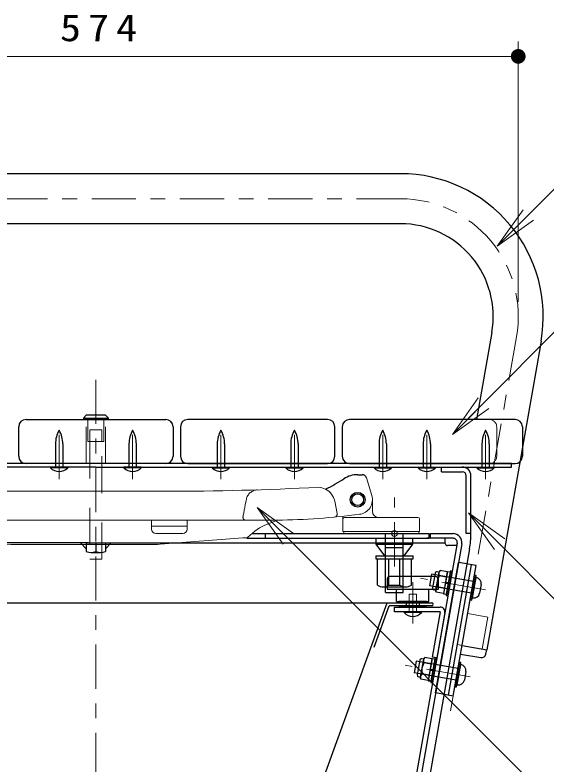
# Model space of a CAD drawing. Units: millimetres on the paper, scale 1:10. Extents: x -385 to 0, y -5 to 267.
# Drawn here: x -233 to -196.9, y 110.3 to 161.2 of the extents above; entities that cross this region are included whole.
import ezdxf

# ---------------------------------------------------------------- set-up
doc = ezdxf.new("R2010")
doc.units = ezdxf.units.MM
doc.linetypes.add('USER1', pattern=[4.5, 2.5, -2])
doc.linetypes.add('USER2', pattern=[6, 3, -1, 1, -1])
doc.layers.add('LY_1', color=7, linetype='Continuous', lineweight=13)
doc.styles.add('ＭＳ ゴシック', font='')
doc.styles.get('ＭＳ ゴシック').set_extended_font_data('MS Gothic')

# ---------------------------------------------------------------- blocks, each defined once
blk = doc.blocks.new('filled_dot')
at = {"color": 0, "linetype": 'Continuous', "lineweight": -2, "const_width": 1.25}
blk.add_lwpolyline([(-0.625, 0, 1), (0.625, 0, 1)], format="xyb", close=True, dxfattribs=at)

msp = doc.modelspace()

# ---------------------------------------------------------------- linework, layer by layer
at = {"layer": 'LY_1'}
for p, q in [((-198.813, 141.757), (-198.813, 159.431)), ((-256.246, 158.431), (-198.813, 158.431)), ((-200.25, 145.526), (-198.482, 148.001)), ((-200.25, 145.526), (-198.128, 147.648)), ((-197.775, 147.294), (-200.25, 145.526)), ((-203.291, 132.74), (-201.53, 135.22)), ((-203.291, 132.74), (-201.175, 134.868)), ((-200.821, 134.515), (-203.291, 132.74)), ((-209.133, 129.794), (-208.773, 128.596)), ((-250.899, 128.88), (-222.8, 128.88)), ((-211.287, 128.21), (-211.122, 127.364)), ((-208.73, 128.307), (-208.73, 127.507)), ((-214.797, 125.295), (-216.565, 127.77)), ((-216.565, 127.77), (-214.09, 126.002)), ((-216.565, 127.77), (-214.444, 125.648)), ((-200.428, 124.931), (-202.196, 127.406)), ((-202.196, 127.406), (-199.721, 125.638)), ((-202.196, 127.406), (-200.075, 125.285)), ((-215.978, 126.907), (-251.73, 126.907)), ((-223.742, 126.507), (-223.742, 126.907)), ((-221.323, 126.507), (-221.323, 126.907)), ((-215.198, 126.914), (-215.978, 126.907)), ((-210.73, 127.184), (-210.73, 127.007)), ((-210.73, 127.007), (-210.73, 126.157)), ((-208.33, 127.107), (-210.63, 127.107)), ((-205.63, 127.107), (-208.33, 127.107)), ((-205.53, 126.157), (-205.53, 127.007)), ((-221.323, 126.507), (-223.742, 126.507)), ((-223.742, 126.307), (-223.742, 126.507)), ((-221.323, 126.307), (-221.323, 126.507)), ((-221.623, 126.007), (-223.442, 126.007)), ((-210.73, 126.157), (-205.53, 126.157)), ((-210.68, 126.157), (-210.68, 126.007)), ((-210.68, 126.007), (-205.58, 126.007)), ((-205.58, 126.007), (-205.58, 126.157)), ((-217.53, 125.707), (-223.157, 125.284)), ((-217.53, 125.707), (-217.33, 125.707)), ((-223.905, 125.256), (-232.282, 125.256))]:
    msp.add_line(p, q, dxfattribs=at)
at = {"layer": 'LY_1', "lineweight": 25}
for p, q in [((-206.813, 150.457), (-248.246, 150.457)), ((-206.813, 147.057), (-248.246, 147.057)), ((-200.609, 139.663), (-201.651, 133.757)), ((-197.261, 139.073), (-200.956, 118.114)), ((-228.38, 133.857), (-228.18, 134.057)), ((-226.88, 134.057), (-228.18, 134.057)), ((-226.68, 133.857), (-226.88, 134.057)), ((-228.38, 133.857), (-226.68, 133.857)), ((-228.38, 133.857), (-228.38, 133.757)), ((-228.38, 133.757), (-226.68, 133.757)), ((-226.68, 133.757), (-226.68, 133.857)), ((-230.28, 132.093), (-230.28, 130.527)), ((-229.78, 132.093), (-229.78, 130.527)), ((-225.28, 132.093), (-225.28, 130.527)), ((-224.78, 132.093), (-224.78, 130.527)), ((-219.28, 132.093), (-219.28, 130.527)), ((-218.78, 132.093), (-218.78, 130.527)), ((-214.28, 132.093), (-214.28, 130.527)), ((-213.78, 132.093), (-213.78, 130.527)), ((-208.28, 132.093), (-208.28, 130.527)), ((-208.28, 132.093), (-208.28, 130.527)), ((-207.78, 132.093), (-207.78, 130.527)), ((-207.78, 132.093), (-207.78, 130.527)), ((-205.28, 132.093), (-205.28, 130.527)), ((-204.78, 132.093), (-204.78, 130.527)), ((-201.28, 132.093), (-201.28, 130.527)), ((-200.78, 132.093), (-200.78, 130.527)), ((-229.44, 130.527), (-230.62, 130.527)), ((-230.62, 130.527), (-230.62, 130.477)), ((-229.44, 130.477), (-230.62, 130.477)), ((-229.44, 130.527), (-229.44, 130.477)), ((-224.44, 130.527), (-225.62, 130.527)), ((-225.62, 130.527), (-225.62, 130.477)), ((-224.44, 130.477), (-225.62, 130.477)), ((-224.44, 130.527), (-224.44, 130.477)), ((-219.62, 130.527), (-218.44, 130.527)), ((-219.62, 130.527), (-219.62, 130.477)), ((-219.62, 130.477), (-218.44, 130.477)), ((-218.44, 130.527), (-218.44, 130.477)), ((-214.62, 130.527), (-213.44, 130.527)), ((-214.62, 130.527), (-214.62, 130.477)), ((-214.62, 130.477), (-213.44, 130.477)), ((-213.44, 130.527), (-213.44, 130.477)), ((-208.62, 130.527), (-207.44, 130.527)), ((-208.62, 130.527), (-208.62, 130.477)), ((-208.62, 130.527), (-207.44, 130.527)), ((-208.62, 130.527), (-208.62, 130.477)), ((-208.62, 130.477), (-207.44, 130.477)), ((-208.62, 130.477), (-207.44, 130.477)), ((-207.44, 130.527), (-207.44, 130.477)), ((-207.44, 130.527), (-207.44, 130.477)), ((-205.62, 130.527), (-204.44, 130.527)), ((-205.62, 130.527), (-205.62, 130.477)), ((-205.62, 130.477), (-204.44, 130.477)), ((-204.44, 130.527), (-204.44, 130.477)), ((-201.62, 130.527), (-200.44, 130.527)), ((-201.62, 130.527), (-201.62, 130.477)), ((-201.62, 130.477), (-200.44, 130.477)), ((-200.44, 130.527), (-200.44, 130.477)), ((-209.73, 130.007), (-209.421, 130.007)), ((-207.83, 122.007), (-207.83, 126.007)), ((-206.63, 122.007), (-206.63, 126.007)), ((-228.18, 124.967), (-228.58, 125.367)), ((-228.18, 125.367), (-226.88, 125.367)), ((-228.18, 125.367), (-228.18, 124.79)), ((-227.53, 125.367), (-227.53, 124.79)), ((-226.88, 124.967), (-226.48, 125.367)), ((-226.88, 125.367), (-226.88, 124.79)), ((-208.48, 125.287), (-208.48, 125.687)), ((-208.48, 125.687), (-205.98, 125.687)), ((-205.98, 125.287), (-205.98, 125.687)), ((-208.48, 125.287), (-205.98, 125.287)), ((-207.88, 124.487), (-208.48, 125.287)), ((-207.83, 125.057), (-206.63, 125.057)), ((-206.58, 124.487), (-205.98, 125.287)), ((-227.855, 124.717), (-227.205, 124.717)), ((-208.505, 124.487), (-205.955, 124.487)), ((-208.505, 124.487), (-208.505, 124.287)), ((-207.88, 124.487), (-206.58, 124.487)), ((-205.955, 124.287), (-205.955, 124.487)), ((-208.505, 124.287), (-205.955, 124.287)), ((-208.38, 122.49), (-208.38, 124.287)), ((-207.605, 122.49), (-207.605, 124.287)), ((-206.855, 122.49), (-206.855, 124.287)), ((-206.08, 122.49), (-206.08, 124.287)), ((-204.44, 115.175), (-202.877, 124.038)), ((-203.553, 115.018), (-201.991, 123.882)), ((-201.676, 123.826), (-202.877, 124.038)), ((-204.221, 123.386), (-204.438, 122.155)), ((-204.221, 123.386), (-204.334, 123.406)), ((-204.127, 123.497), (-204.221, 123.386)), ((-203.637, 123.411), (-204.127, 123.497)), ((-203.634, 123.43), (-203.901, 121.913)), ((-203.637, 123.411), (-203.898, 121.933)), ((-203.423, 123.474), (-203.718, 121.8)), ((-203.437, 123.395), (-203.704, 121.879)), ((-203.634, 123.43), (-203.437, 123.395)), ((-203.6, 121.779), (-203.305, 123.453)), ((-203.305, 123.453), (-203.423, 123.474)), ((-203.238, 114.963), (-201.676, 123.826)), ((-207.736, 122.882), (-207.736, 122.232)), ((-204.436, 123.082), (-207.536, 123.082)), ((-204.703, 123.243), (-204.842, 122.455)), ((-201.748, 122.722), (-204.703, 123.243)), ((-204.467, 123.313), (-204.644, 122.308)), ((-204.236, 122.232), (-204.236, 122.882)), ((-203.703, 123.041), (-204.193, 123.128)), ((-201.788, 123.186), (-202.084, 121.512)), ((-201.965, 121.491), (-201.67, 123.165)), ((-201.696, 123.017), (-201.939, 121.639)), ((-201.67, 123.165), (-201.788, 123.186)), ((-201.657, 123.01), (-201.696, 123.017)), ((-207.993, 122.387), (-206.468, 122.387)), ((-207.605, 122.49), (-206.855, 122.49)), ((-201.887, 121.934), (-204.842, 122.455)), ((-203.833, 122.302), (-204.323, 122.389)), ((-203.777, 122.619), (-203.571, 122.637)), ((-203.768, 122.672), (-203.561, 122.69)), ((-201.332, 122.547), (-201.437, 121.956)), ((-207.83, 122.007), (-206.63, 122.007)), ((-207.736, 122.232), (-204.236, 122.232)), ((-207.086, 121.382), (-207.086, 122.232)), ((-204.886, 121.382), (-204.886, 122.232)), ((-204.438, 122.155), (-204.551, 122.175)), ((-204.388, 122.019), (-204.438, 122.155)), ((-203.898, 121.933), (-204.388, 122.019)), ((-203.901, 121.913), (-203.704, 121.879)), ((-203.718, 121.8), (-203.6, 121.779)), ((-207.086, 121.382), (-204.886, 121.382)), ((-205.046, 121.382), (-206.926, 121.382)), ((-206.426, 121.382), (-206.426, 121.032)), ((-205.546, 121.382), (-205.546, 121.032)), ((-202.084, 121.512), (-201.965, 121.491)), ((-201.9, 121.632), (-201.939, 121.639)), ((-205.046, 121.032), (-206.926, 121.032)), ((-205.396, 120.687), (-206.576, 120.687)), ((-206.576, 120.687), (-206.576, 120.637)), ((-205.396, 120.637), (-206.576, 120.637)), ((-205.396, 120.687), (-205.396, 120.637)), ((-202.631, 118.41), (-200.956, 118.114)), ((-202.735, 117.819), (-201.356, 117.576)), ((-201.008, 117.819), (-200.956, 118.114)), ((-205.745, 117.334), (-205.884, 116.546)), ((-202.79, 116.813), (-205.745, 117.334)), ((-205.509, 117.404), (-205.686, 116.4)), ((-205.262, 117.477), (-205.479, 116.246)), ((-205.262, 117.477), (-205.376, 117.497)), ((-205.169, 117.588), (-205.262, 117.477)), ((-204.744, 117.133), (-205.234, 117.219)), ((-204.679, 117.502), (-205.169, 117.588)), ((-204.676, 117.521), (-204.943, 116.005)), ((-204.679, 117.502), (-204.94, 116.024)), ((-204.465, 117.565), (-204.76, 115.891)), ((-204.479, 117.487), (-204.746, 115.97)), ((-204.676, 117.521), (-204.479, 117.487)), ((-204.642, 115.87), (-204.347, 117.544)), ((-204.347, 117.544), (-204.465, 117.565)), ((-202.83, 117.277), (-203.125, 115.603)), ((-203.007, 115.582), (-202.712, 117.256)), ((-202.712, 117.256), (-202.83, 117.277)), ((-204.819, 116.71), (-204.613, 116.728)), ((-204.81, 116.763), (-204.603, 116.781)), ((-202.738, 117.108), (-202.981, 115.73)), ((-202.699, 117.102), (-202.738, 117.108)), ((-202.929, 116.025), (-205.884, 116.546)), ((-205.479, 116.246), (-205.593, 116.266)), ((-205.43, 116.11), (-205.479, 116.246)), ((-204.875, 116.393), (-205.365, 116.48)), ((-202.374, 116.638), (-202.478, 116.047)), ((-204.94, 116.024), (-205.43, 116.11)), ((-204.943, 116.005), (-204.746, 115.97)), ((-204.76, 115.891), (-204.642, 115.87)), ((-202.942, 115.723), (-202.981, 115.73)), ((-203.238, 114.963), (-204.44, 115.175)), ((-203.125, 115.603), (-203.007, 115.582))]:
    msp.add_line(p, q, dxfattribs=at)
at = {"layer": 'LY_1', "linetype": 'USER2'}
for p, q in [((-206.813, 148.757), (-248.246, 148.757)), ((-198.935, 139.368), (-203.414, 113.966)), ((-227.53, 55.458), (-227.53, 136.566)), ((-230.03, 129.704), (-230.03, 133.347)), ((-225.03, 129.704), (-225.03, 133.347)), ((-219.03, 129.704), (-219.03, 133.347)), ((-214.03, 129.704), (-214.03, 133.347)), ((-208.03, 129.704), (-208.03, 133.347)), ((-208.03, 129.704), (-208.03, 133.347)), ((-205.03, 129.704), (-205.03, 133.347)), ((-201.03, 129.704), (-201.03, 133.347)), ((-207.23, 123.778), (-207.23, 128.463)), ((-201.047, 122.192), (-205.449, 122.968)), ((-205.986, 122.71), (-205.986, 119.885)), ((-202.089, 116.283), (-206.491, 117.059))]:
    msp.add_line(p, q, dxfattribs=at)
at = {"layer": 'LY_1', "color": 40, "lineweight": 25}
for p, q in [((-232.28, 133.757), (-222.78, 133.757)), ((-211.78, 133.757), (-221.28, 133.757)), ((-199.03, 133.757), (-210.28, 133.757)), ((-232.78, 131.257), (-232.78, 133.257)), ((-222.28, 133.257), (-222.28, 131.257)), ((-221.78, 133.257), (-221.78, 131.257)), ((-211.28, 131.257), (-211.28, 133.257)), ((-210.78, 133.257), (-210.78, 131.257)), ((-198.53, 133.257), (-198.53, 131.257)), ((-222.78, 130.757), (-232.28, 130.757)), ((-221.28, 130.757), (-211.78, 130.757)), ((-210.28, 130.757), (-199.03, 130.757))]:
    msp.add_line(p, q, dxfattribs=at)
at = {"layer": 'LY_1', "color": 40, "linetype": 'USER1'}
for p, q in [((-228.18, 130.757), (-228.18, 133.757)), ((-226.88, 130.757), (-226.88, 133.757)), ((-200.28, 133.257), (-200.28, 131.257))]:
    msp.add_line(p, q, dxfattribs=at)
at = {"layer": 'LY_1', "linetype": 'USER1'}
for p, q in [((-228.08, 133.757), (-228.08, 132.257)), ((-226.98, 133.757), (-226.98, 132.257)), ((-227.93, 133.057), (-227.93, 132.257)), ((-227.13, 133.057), (-227.93, 133.057)), ((-227.13, 133.057), (-227.13, 132.257)), ((-226.98, 132.257), (-228.08, 132.257)), ((-227.93, 132.257), (-227.93, 124.257)), ((-227.13, 124.257), (-227.13, 132.257)), ((-209.43, 127.107), (-210.03, 127.107)), ((-227.93, 124.257), (-227.13, 124.257)), ((-206.236, 121.887), (-206.236, 120.687)), ((-205.736, 121.887), (-206.236, 121.887)), ((-205.736, 121.887), (-205.736, 120.687)), ((-202.249, 120.576), (-200.89, 120.337)), ((-201.272, 118.17), (-200.89, 120.337)), ((-202.631, 118.41), (-202.946, 118.465))]:
    msp.add_line(p, q, dxfattribs=at)
at = {"layer": 'LY_1', "color": 5, "lineweight": 25}
for p, q in [((-199.28, 130.757), (-255.78, 130.757)), ((-227.53, 130.527), (-255.78, 130.527)), ((-227.53, 130.527), (-199.28, 130.527)), ((-204.03, 130.207), (-204.03, 130.527)), ((-199.28, 130.527), (-199.28, 130.757)), ((-204.03, 130.207), (-202.63, 130.207)), ((-202.35, 126.007), (-202.35, 129.927)), ((-202.03, 126.007), (-202.03, 129.927)), ((-202.03, 126.007), (-202.35, 126.007)), ((-202.121, 124.966), (-207.553, 94.16))]:
    msp.add_line(p, q, dxfattribs=at)
at = {"layer": 'LY_1', "color": 5, "linetype": 'USER1'}
msp.add_line((-201.03, 130.527), (-201.03, 130.757), dxfattribs=at)
at = {"layer": 'LY_1', "color": 4, "lineweight": 25}
for p, q in [((-216.927, 126.007), (-204.88, 126.007)), ((-216.03, 126.007), (-216.03, 125.687)), ((-204.88, 125.687), (-204.88, 126.007)), ((-217.265, 125.687), (-204.88, 125.687))]:
    msp.add_line(p, q, dxfattribs=at)
at = {"layer": 'LY_1', "color": 3, "lineweight": 25}
for p, q in [((-204.78, 125.687), (-204.78, 126.007)), ((-204.78, 126.007), (-203.245, 126.007)), ((-228.03, 125.367), (-251.28, 125.367)), ((-227.53, 125.367), (-203.78, 125.367)), ((-202.968, 125.363), (-208.753, 92.559)), ((-203.245, 125.687), (-205.03, 125.687)), ((-203.78, 125.337), (-203.78, 125.687)), ((-202.653, 125.308), (-208.437, 92.503)), ((-202.999, 125.187), (-203.63, 125.187)), ((-207.236, 120.687), (-207.236, 121.007)), ((-207.236, 121.007), (-204.118, 121.007)), ((-204.118, 120.687), (-207.236, 120.687)), ((-204.118, 120.687), (-204.659, 117.616)), ((-203.802, 120.632), (-204.344, 117.561)), ((-204.344, 117.561), (-204.659, 117.616))]:
    msp.add_line(p, q, dxfattribs=at)
at = {"layer": 'LY_1', "color": 32, "lineweight": 25}
for p, q in [((-250.367, 121.307), (-204.693, 121.307)), ((-212.294, 108.73), (-207.733, 121.307)), ((-208.615, 118.287), (-207.593, 121.107)), ((-204.693, 121.107), (-207.593, 121.107))]:
    msp.add_line(p, q, dxfattribs=at)
at = {"layer": 'LY_1'}
for points in [[(-200.25, 145.526), (-193.97, 151.806), (-162.99, 151.806)], [(-203.291, 132.74), (-193.991, 142.092), (-160.792, 142.092)], [(-216.565, 127.77), (-193.647, 104.852), (-163.192, 104.852)], [(-202.196, 127.406), (-193.92, 119.13), (-154.92, 119.13)]]:
    msp.add_lwpolyline(points, dxfattribs=at)
at = {"layer": 'LY_1', "lineweight": 25}
for radius in [0.5, 0.4]:
    msp.add_circle((-209.73, 128.307), radius, dxfattribs=at)
at = {"layer": 'LY_1'}
msp.add_circle((-207.23, 126.007), 0.2, dxfattribs=at)
at = {"layer": 'LY_1', "lineweight": 25}
for centre, radius, start, end in [((-206.813, 140.757), 9.7, 350, 90), ((-206.813, 140.757), 6.3, 350, 90), ((-228.409, 132.093), 1.871, 150.0371, 180), ((-231.65, 132.093), 1.871, 0, 29.9629), ((-223.409, 132.093), 1.871, 150.0371, 180), ((-226.65, 132.093), 1.871, 0, 29.9629), ((-217.409, 132.093), 1.871, 150.0371, 180), ((-220.65, 132.093), 1.871, 0, 29.9629), ((-212.409, 132.093), 1.871, 150.0371, 180), ((-215.65, 132.093), 1.871, 0, 29.9629), ((-206.409, 132.093), 1.871, 150.0371, 180), ((-206.409, 132.093), 1.871, 150.0371, 180), ((-209.65, 132.093), 1.871, 0, 29.9629), ((-209.65, 132.093), 1.871, 0, 29.9629), ((-203.409, 132.093), 1.871, 150.0371, 180), ((-206.65, 132.093), 1.871, 0, 29.9629), ((-199.409, 132.093), 1.871, 150.0371, 180), ((-202.65, 132.093), 1.871, 0, 29.9629), ((-230.03, 131.017), 0.799, 222.4359, 317.5641), ((-225.03, 131.017), 0.799, 222.4359, 317.5641), ((-219.03, 131.017), 0.799, 222.4359, 317.5641), ((-214.03, 131.017), 0.799, 222.4359, 317.5641), ((-208.03, 131.017), 0.799, 222.4359, 317.5641), ((-208.03, 131.017), 0.799, 222.4359, 317.5641), ((-205.03, 131.017), 0.799, 222.4359, 317.5641), ((-201.03, 131.017), 0.799, 222.4359, 317.5641), ((-209.73, 128.307), 1.7, 90, 123.3744), ((-209.421, 129.707), 0.3, 16.7596, 90), ((-216.166, 138.078), 10, 295.2012, 303.3743), ((-227.855, 125.482), 0.765, 244.8527, 295.1473), ((-227.205, 125.482), 0.765, 244.8527, 295.1473), ((-204.354, 123.293), 0.115, 80, 170), ((-203.89, 123.265), 0.332, 135.6158, 204.3842), ((-207.536, 122.882), 0.2, 90, 180), ((-204.436, 122.882), 0.2, 0, 90), ((-203.092, 122.553), 1.242, 152.4121, 187.5879), ((-201.726, 122.616), 0.4, 350, 80), ((-207.993, 123.17), 0.782, 240.3148, 299.6852), ((-206.468, 123.17), 0.782, 240.3148, 299.6852), ((-204.531, 122.288), 0.115, 170, 260), ((-204.085, 122.156), 0.332, 135.6159, 204.3841), ((-201.831, 122.026), 0.4, 260, 350), ((-205.986, 121.177), 0.799, 222.4359, 317.5641), ((-201.304, 117.871), 0.3, 260, 350), ((-205.396, 117.384), 0.115, 80, 170), ((-204.134, 116.644), 1.242, 152.4121, 187.5879), ((-204.932, 117.356), 0.332, 135.6158, 204.3842), ((-202.768, 116.708), 0.4, 350, 80), ((-205.573, 116.38), 0.115, 170, 260), ((-205.127, 116.247), 0.332, 135.6159, 204.3841), ((-202.872, 116.117), 0.4, 260, 350)]:
    msp.add_arc(centre, radius, start, end, dxfattribs=at)
at = {"layer": 'LY_1', "linetype": 'USER2'}
msp.add_arc((-206.813, 140.757), 8, 350, 90, dxfattribs=at)
at = {"layer": 'LY_1', "color": 40, "lineweight": 25}
for centre, start, end in [((-232.28, 133.257), 90, 180), ((-222.78, 133.257), 0, 90), ((-221.28, 133.257), 90, 180), ((-211.78, 133.257), 0, 90), ((-210.28, 133.257), 90, 180), ((-199.03, 133.257), 0, 90), ((-232.28, 131.257), 180, 270), ((-222.78, 131.257), 270, 0), ((-221.28, 131.257), 180, 270), ((-211.78, 131.257), 270, 0), ((-210.28, 131.257), 180, 270), ((-199.03, 131.257), 270, 0)]:
    msp.add_arc(centre, 0.5, start, end, dxfattribs=at)
at = {"layer": 'LY_1', "color": 40, "linetype": 'USER1'}
for centre, start, end in [((-200.78, 133.257), 0, 90), ((-200.78, 131.257), 270, 0)]:
    msp.add_arc(centre, 0.5, start, end, dxfattribs=at)
at = {"layer": 'LY_1', "color": 5, "lineweight": 25}
for centre, radius, start, end in [((-202.63, 129.927), 0.6, 0, 90), ((-202.63, 129.927), 0.28, 0, 90), ((-208.03, 126.007), 6, 350, 0), ((-208.03, 126.007), 6, 350, 0)]:
    msp.add_arc(centre, radius, start, end, dxfattribs=at)
at = {"layer": 'LY_1'}
for centre, radius, start, end in [((-222.8, 328.88), 200, 270, 272.9804), ((-212.461, 127.946), 1.206, 63.5865, 87.1823), ((-212.459, 127.952), 1.2, 12.4331, 63.5276), ((-209.73, 128.307), 1, 277.342, 16.7596), ((-208.33, 127.507), 0.4, 180, 270), ((-204.89, 99.701), 29.1, 110.7469, 112.1363), ((-215.978, 176.907), 50, 270.8943, 277.326), ((-211.319, 127.326), 0.2, 275.369, 11.0273), ((-210.63, 127.007), 0.1, 90, 180), ((-205.63, 127.007), 0.1, 0, 90), ((-214.348, 122.95), 4, 112.1363, 135.2468), ((-223.442, 126.307), 0.3, 180, 270), ((-221.623, 126.307), 0.3, 270, 0), ((-232.282, 155.256), 30, 264.6961, 270), ((-217.33, 125.907), 0.2, 270, 315.2468), ((-223.905, 135.256), 10, 270, 274.2892)]:
    msp.add_arc(centre, radius, start, end, dxfattribs=at)
at = {"layer": 'LY_1', "linetype": 'USER1'}
for centre, radius, start, end in [((-216.514, 128.178), 0.8, 91.7939, 168.6142), ((-168.283, 118.466), 50, 168.6142, 169.9676), ((-217.33, 127.107), 0.2, 160.0148, 270)]:
    msp.add_arc(centre, radius, start, end, dxfattribs=at)
at = {"layer": 'LY_1', "color": 3, "lineweight": 25}
for centre, radius, start, end in [((-203.245, 125.407), 0.6, 350, 90), ((-203.245, 125.407), 0.28, 350, 90), ((-203.63, 125.337), 0.15, 180, 270), ((-204.118, 120.687), 0.32, 350, 90)]:
    msp.add_arc(centre, radius, start, end, dxfattribs=at)
at = {"layer": 'LY_1', "color": 32, "lineweight": 25}
msp.add_arc((-204.693, 121.207), 0.1, 270, 90, dxfattribs=at)

# ---------------------------------------------------------------- block references
at = {"layer": 'LY_1', "xscale": 0.4, "yscale": 0.4, "rotation": 180}
msp.add_blockref('filled_dot', (-198.813, 158.431), dxfattribs=at)

# ---------------------------------------------------------------- texts
at = {"layer": 'LY_1', "insert": (-227.113, 159.431), "char_height": 1.833, "attachment_point": 8, "style": 'ＭＳ ゴシック'}
msp.add_mtext('\\T1.33;\\W1.15;574', dxfattribs=at)

doc.saveas('drawing.dxf')
